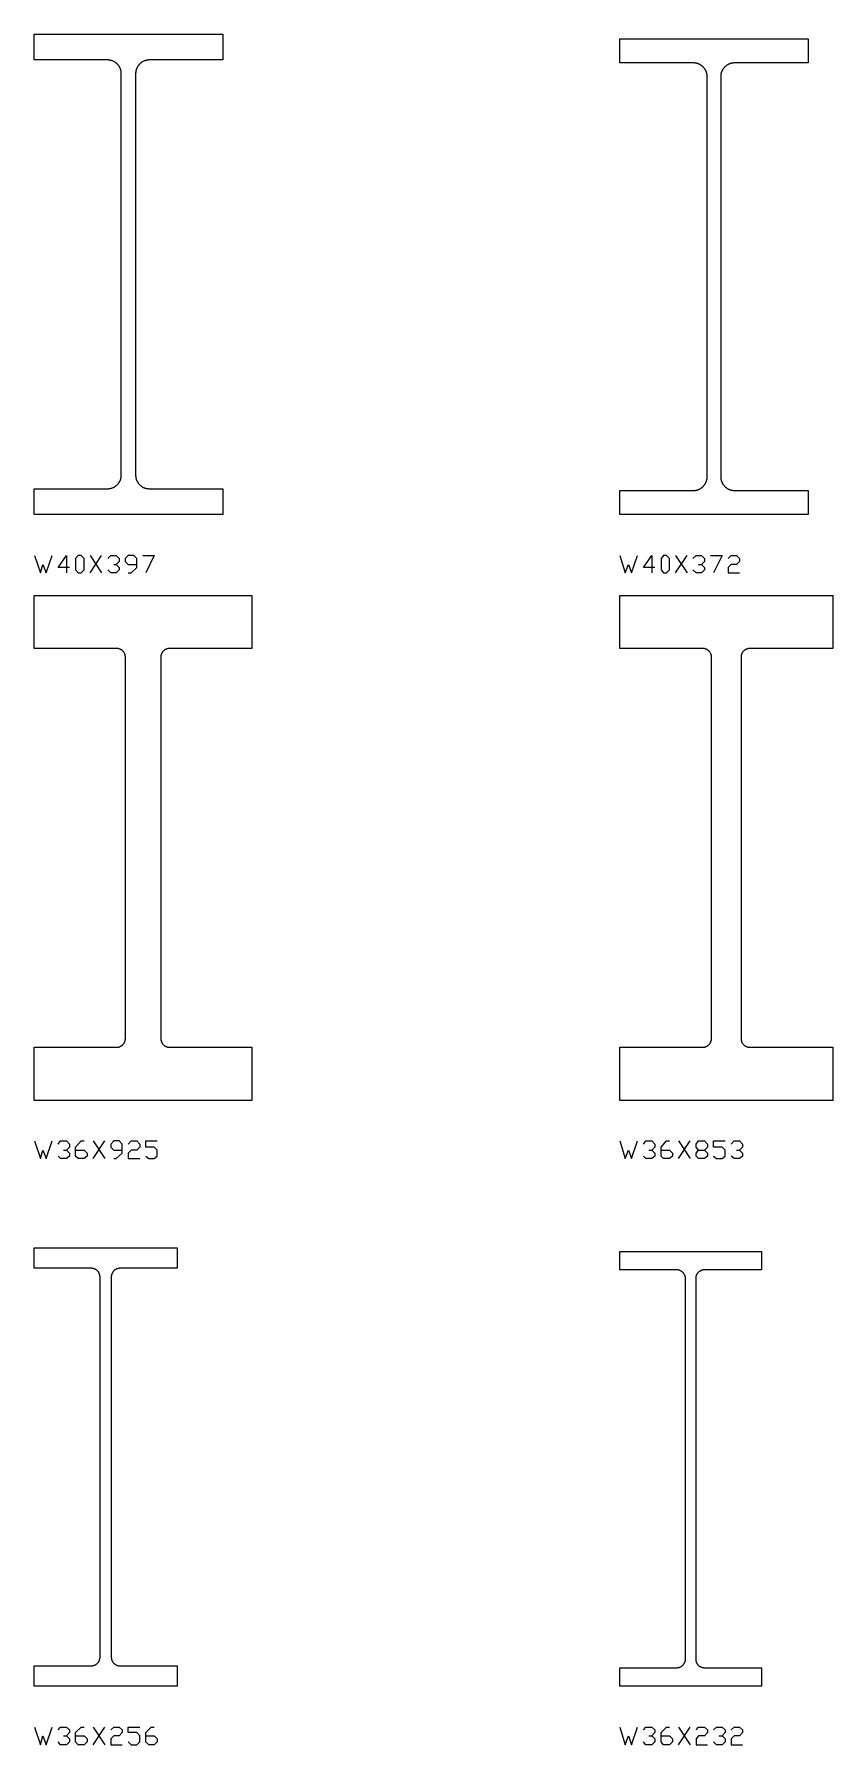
# Model space of a CAD drawing. Header units: inches. Extents: x 0 to 967, y -705 to 45.
# Drawn here: x 500 to 568.2, y -105 to 41 of the extents above; entities that cross this region are included whole.
import ezdxf

# ---------------------------------------------------------------- set-up
doc = ezdxf.new("R2010")
doc.units = ezdxf.units.IN
doc.header["$MEASUREMENT"] = 0
doc.layers.add('AISC_STEEL', color=7, linetype='Continuous')

msp = doc.modelspace()

# ---------------------------------------------------------------- linework, layer by layer
at = {"color": 3, "lineweight": 0}
for p, q in [((504.78, -4.98), (505.76, -3.49)), ((504.78, -3.49), (505.76, -4.98)), ((554.77, -4.98), (555.75, -3.49)), ((554.77, -3.49), (555.75, -4.98)), ((505.04, -54.97), (506.02, -53.47)), ((505.04, -53.47), (506.02, -54.97)), ((555.02, -54.97), (556.01, -53.47)), ((555.02, -53.47), (556.01, -54.97)), ((556.73, -54.25), (557.24, -54.25)), ((505.04, -105.01), (506.02, -103.51)), ((505.04, -103.51), (506.02, -105.01)), ((555.02, -105.01), (556.01, -103.51)), ((555.02, -103.51), (556.01, -105.01))]:
    msp.add_line(p, q, dxfattribs=at)
for points in [[(500.03, -3.49), (500.55, -4.98), (500.75, -4.26), (501.01, -4.98), (501.53, -3.49)], [(503.02, -4.52), (502.04, -4.52), (502.77, -3.49), (502.77, -4.98)], [(506.28, -3.74), (506.54, -3.49), (507, -3.49), (507.26, -3.74), (507.26, -4), (507, -4.26)], [(506.79, -4.26), (507, -4.26), (507.26, -4.52), (507.26, -4.73), (507, -4.98), (506.54, -4.98), (506.28, -4.73)], [(508.03, -4.98), (508.29, -4.98), (508.76, -4.52), (508.76, -3.74), (508.5, -3.49), (508.03, -3.49), (507.78, -3.74), (507.78, -4), (508.03, -4.26), (508.76, -4.26)], [(509.27, -3.49), (510.25, -3.49), (509.53, -4.98)], [(550.02, -3.49), (550.48, -4.98), (550.74, -4.26), (551, -4.98), (551.51, -3.49)], [(553.01, -4.52), (552.03, -4.52), (552.75, -3.49), (552.75, -4.98)], [(556.26, -3.74), (556.52, -3.49), (556.99, -3.49), (557.24, -3.74), (557.24, -4), (556.99, -4.26)], [(556.73, -4.26), (556.99, -4.26), (557.24, -4.52), (557.24, -4.73), (556.99, -4.98), (556.52, -4.98), (556.26, -4.73)], [(557.76, -3.49), (558.74, -3.49), (558.02, -4.98)], [(559.26, -3.74), (559.52, -3.49), (559.98, -3.49), (560.24, -3.74), (560.24, -4), (559.98, -4.26), (559.52, -4.26), (559.26, -4.52), (559.26, -4.98), (560.24, -4.98)], [(500.03, -53.47), (500.55, -54.97), (500.75, -54.25), (501.01, -54.97), (501.53, -53.47)], [(502.04, -53.73), (502.25, -53.47), (502.77, -53.47), (503.02, -53.73), (503.02, -53.99), (502.77, -54.25)], [(503.54, -54.25), (504.26, -54.25), (504.52, -54.51), (504.52, -54.76), (504.26, -54.97), (503.75, -54.97), (503.54, -54.76), (503.54, -53.99), (504.01, -53.47), (504.26, -53.47)], [(506.79, -54.97), (507, -54.97), (507.52, -54.51), (507.52, -53.73), (507.26, -53.47), (506.79, -53.47), (506.54, -53.73), (506.54, -53.99), (506.79, -54.25), (507.52, -54.25)], [(508.03, -53.73), (508.29, -53.47), (508.76, -53.47), (509.01, -53.73), (509.01, -53.99), (508.76, -54.25), (508.29, -54.25), (508.03, -54.51), (508.03, -54.97), (509.01, -54.97)], [(509.53, -54.76), (509.79, -54.97), (510.25, -54.97), (510.51, -54.76), (510.51, -54.25), (510.25, -53.99), (509.53, -53.99), (509.53, -53.47), (510.51, -53.47)], [(550.02, -53.47), (550.48, -54.97), (550.74, -54.25), (551, -54.97), (551.51, -53.47)], [(552.03, -53.73), (552.24, -53.47), (552.75, -53.47), (553.01, -53.73), (553.01, -53.99), (552.75, -54.25)], [(553.53, -54.25), (554.25, -54.25), (554.51, -54.51), (554.51, -54.76), (554.25, -54.97), (553.73, -54.97), (553.53, -54.76), (553.53, -53.99), (553.99, -53.47), (554.25, -53.47)], [(558.02, -54.76), (558.28, -54.97), (558.74, -54.97), (559, -54.76), (559, -54.25), (558.74, -53.99), (558.02, -53.99), (558.02, -53.47), (559, -53.47)], [(559.52, -53.73), (559.78, -53.47), (560.24, -53.47), (560.5, -53.73), (560.5, -53.99), (560.24, -54.25)], [(502.51, -54.25), (502.77, -54.25), (503.02, -54.51), (503.02, -54.76), (502.77, -54.97), (502.25, -54.97), (502.04, -54.76)], [(552.49, -54.25), (552.75, -54.25), (553.01, -54.51), (553.01, -54.76), (552.75, -54.97), (552.24, -54.97), (552.03, -54.76)], [(559.98, -54.25), (560.24, -54.25), (560.5, -54.51), (560.5, -54.76), (560.24, -54.97), (559.78, -54.97), (559.52, -54.76)], [(500.03, -103.51), (500.55, -105.01), (500.75, -104.23), (501.01, -105.01), (501.53, -103.51)], [(502.04, -103.72), (502.25, -103.51), (502.77, -103.51), (503.02, -103.72), (503.02, -103.97), (502.77, -104.23)], [(503.54, -104.23), (504.26, -104.23), (504.52, -104.49), (504.52, -104.75), (504.26, -105.01), (503.75, -105.01), (503.54, -104.75), (503.54, -103.97), (504.01, -103.51), (504.26, -103.51)], [(506.54, -103.72), (506.79, -103.51), (507.26, -103.51), (507.52, -103.72), (507.52, -103.97), (507.26, -104.23), (506.79, -104.23), (506.54, -104.49), (506.54, -105.01), (507.52, -105.01)], [(508.03, -104.75), (508.29, -105.01), (508.76, -105.01), (509.01, -104.75), (509.01, -104.23), (508.76, -103.97), (508.03, -103.97), (508.03, -103.51), (509.01, -103.51)], [(509.53, -104.23), (510.25, -104.23), (510.51, -104.49), (510.51, -104.75), (510.25, -105.01), (509.79, -105.01), (509.53, -104.75), (509.53, -103.97), (510, -103.51), (510.25, -103.51)], [(550.02, -103.51), (550.48, -105.01), (550.74, -104.23), (551, -105.01), (551.51, -103.51)], [(552.03, -103.72), (552.24, -103.51), (552.75, -103.51), (553.01, -103.72), (553.01, -103.97), (552.75, -104.23)], [(553.53, -104.23), (554.25, -104.23), (554.51, -104.49), (554.51, -104.75), (554.25, -105.01), (553.73, -105.01), (553.53, -104.75), (553.53, -103.97), (553.99, -103.51), (554.25, -103.51)], [(556.52, -103.72), (556.73, -103.51), (557.24, -103.51), (557.5, -103.72), (557.5, -103.97), (557.24, -104.23), (556.73, -104.23), (556.52, -104.49), (556.52, -105.01), (557.5, -105.01)], [(558.02, -103.72), (558.28, -103.51), (558.74, -103.51), (559, -103.72), (559, -103.97), (558.74, -104.23)], [(559.52, -103.72), (559.78, -103.51), (560.24, -103.51), (560.5, -103.72), (560.5, -103.97), (560.24, -104.23), (559.78, -104.23), (559.52, -104.49), (559.52, -105.01), (560.5, -105.01)], [(502.51, -104.23), (502.77, -104.23), (503.02, -104.49), (503.02, -104.75), (502.77, -105.01), (502.25, -105.01), (502.04, -104.75)], [(552.49, -104.23), (552.75, -104.23), (553.01, -104.49), (553.01, -104.75), (552.75, -105.01), (552.24, -105.01), (552.03, -104.75)], [(558.48, -104.23), (558.74, -104.23), (559, -104.49), (559, -104.75), (558.74, -105.01), (558.28, -105.01), (558.02, -104.75)]]:
    msp.add_lwpolyline(points, dxfattribs=at)
for points in [[(503.75, -4.98), (503.75, -4.98), (504.01, -4.98), (504.26, -4.73), (504.26, -3.74), (504.01, -3.49), (503.75, -3.49), (503.54, -3.74), (503.54, -4.73)], [(553.73, -4.98), (553.73, -4.98), (553.99, -4.98), (554.25, -4.73), (554.25, -3.74), (553.99, -3.49), (553.73, -3.49), (553.53, -3.74), (553.53, -4.73)], [(557.24, -54.25), (557.5, -54.51), (557.5, -54.76), (557.24, -54.97), (556.73, -54.97), (556.52, -54.76), (556.52, -54.51), (556.73, -54.25), (556.52, -53.99), (556.52, -53.73), (556.73, -53.47), (557.24, -53.47), (557.5, -53.73), (557.5, -53.99)]]:
    msp.add_lwpolyline(points, close=True, dxfattribs=at)
at = {"layer": 'AISC_STEEL'}
for points in [[(516.1, 41), (516.1, 38.8), (509.84, 38.8), (509.81, 38.8), (509.78, 38.8), (509.75, 38.8), (509.72, 38.79), (509.69, 38.79), (509.66, 38.79), (509.63, 38.78), (509.6, 38.78), (509.57, 38.77), (509.54, 38.76), (509.52, 38.75), (509.49, 38.75), (509.46, 38.74), (509.43, 38.73), (509.4, 38.72), (509.37, 38.7), (509.35, 38.69), (509.32, 38.68), (509.29, 38.67), (509.27, 38.65), (509.24, 38.64), (509.22, 38.62), (509.19, 38.61), (509.17, 38.59), (509.14, 38.57), (509.12, 38.55), (509.09, 38.53), (509.07, 38.52), (509.05, 38.5), (509.03, 38.48), (509.01, 38.45), (508.98, 38.43), (508.96, 38.41), (508.94, 38.39), (508.93, 38.37), (508.91, 38.34), (508.89, 38.32), (508.87, 38.29), (508.85, 38.27), (508.84, 38.24), (508.82, 38.22), (508.81, 38.19), (508.79, 38.17), (508.78, 38.14), (508.77, 38.11), (508.76, 38.09), (508.74, 38.06), (508.73, 38.03), (508.72, 38), (508.71, 37.97), (508.71, 37.94), (508.7, 37.92), (508.69, 37.89), (508.68, 37.86), (508.68, 37.83), (508.67, 37.8), (508.67, 37.77), (508.67, 37.74), (508.66, 37.71), (508.66, 37.68), (508.66, 37.65), (508.66, 37.62), (508.66, 3.38), (508.66, 3.35), (508.66, 3.32), (508.66, 3.29), (508.67, 3.26), (508.67, 3.23), (508.67, 3.2), (508.68, 3.17), (508.68, 3.14), (508.69, 3.11), (508.7, 3.08), (508.71, 3.06), (508.71, 3.03), (508.72, 3), (508.73, 2.97), (508.74, 2.94), (508.76, 2.91), (508.77, 2.89), (508.78, 2.86), (508.79, 2.83), (508.81, 2.81), (508.82, 2.78), (508.84, 2.76), (508.85, 2.73), (508.87, 2.71), (508.89, 2.68), (508.91, 2.66), (508.93, 2.63), (508.94, 2.61), (508.96, 2.59), (508.98, 2.57), (509.01, 2.55), (509.03, 2.52), (509.05, 2.5), (509.07, 2.48), (509.09, 2.47), (509.12, 2.45), (509.14, 2.43), (509.17, 2.41), (509.19, 2.39), (509.22, 2.38), (509.24, 2.36), (509.27, 2.35), (509.29, 2.33), (509.32, 2.32), (509.35, 2.31), (509.37, 2.3), (509.4, 2.28), (509.43, 2.27), (509.46, 2.26), (509.49, 2.25), (509.52, 2.25), (509.54, 2.24), (509.57, 2.23), (509.6, 2.22), (509.63, 2.22), (509.66, 2.21), (509.69, 2.21), (509.72, 2.21), (509.75, 2.2), (509.78, 2.2), (509.81, 2.2), (509.84, 2.2), (516.1, 2.2), (516.1, 0), (508.05, 0), (500, 0), (500, 2.2), (506.26, 2.2), (506.29, 2.2), (506.32, 2.2), (506.35, 2.2), (506.38, 2.21), (506.41, 2.21), (506.44, 2.21), (506.47, 2.22), (506.5, 2.22), (506.53, 2.23), (506.56, 2.24), (506.58, 2.25), (506.61, 2.25), (506.64, 2.26), (506.67, 2.27), (506.7, 2.28), (506.73, 2.3), (506.75, 2.31), (506.78, 2.32), (506.81, 2.33), (506.83, 2.35), (506.86, 2.36), (506.88, 2.38), (506.91, 2.39), (506.93, 2.41), (506.96, 2.43), (506.98, 2.45), (507.01, 2.47), (507.03, 2.48), (507.05, 2.5), (507.07, 2.52), (507.09, 2.55), (507.12, 2.57), (507.14, 2.59), (507.16, 2.61), (507.17, 2.63), (507.19, 2.66), (507.21, 2.68), (507.23, 2.71), (507.25, 2.73), (507.26, 2.76), (507.28, 2.78), (507.29, 2.81), (507.31, 2.83), (507.32, 2.86), (507.33, 2.89), (507.34, 2.91), (507.36, 2.94), (507.37, 2.97), (507.38, 3), (507.39, 3.03), (507.39, 3.06), (507.4, 3.08), (507.41, 3.11), (507.42, 3.14), (507.42, 3.17), (507.43, 3.2), (507.43, 3.23), (507.43, 3.26), (507.44, 3.29), (507.44, 3.32), (507.44, 3.35), (507.44, 3.38), (507.44, 37.62), (507.44, 37.65), (507.44, 37.68), (507.44, 37.71), (507.43, 37.74), (507.43, 37.77), (507.43, 37.8), (507.42, 37.83), (507.42, 37.86), (507.41, 37.89), (507.4, 37.92), (507.39, 37.94), (507.39, 37.97), (507.38, 38), (507.37, 38.03), (507.36, 38.06), (507.34, 38.09), (507.33, 38.11), (507.32, 38.14), (507.31, 38.17), (507.29, 38.19), (507.28, 38.22), (507.26, 38.24), (507.25, 38.27), (507.23, 38.29), (507.21, 38.32), (507.19, 38.34), (507.17, 38.37), (507.16, 38.39), (507.14, 38.41), (507.12, 38.43), (507.09, 38.45), (507.07, 38.48), (507.05, 38.5), (507.03, 38.52), (507.01, 38.53), (506.98, 38.55), (506.96, 38.57), (506.93, 38.59), (506.91, 38.61), (506.88, 38.62), (506.86, 38.64), (506.83, 38.65), (506.81, 38.67), (506.78, 38.68), (506.75, 38.69), (506.73, 38.7), (506.7, 38.72), (506.67, 38.73), (506.64, 38.74), (506.61, 38.75), (506.58, 38.75), (506.56, 38.76), (506.53, 38.77), (506.5, 38.78), (506.47, 38.78), (506.44, 38.79), (506.41, 38.79), (506.38, 38.79), (506.35, 38.8), (506.32, 38.8), (506.29, 38.8), (506.26, 38.8), (500, 38.8), (500, 41), (508.05, 41)], [(566.1, 40.6), (566.1, 38.55), (559.81, 38.55), (559.78, 38.55), (559.75, 38.55), (559.72, 38.55), (559.69, 38.54), (559.66, 38.54), (559.63, 38.54), (559.6, 38.53), (559.57, 38.53), (559.54, 38.52), (559.51, 38.51), (559.49, 38.5), (559.46, 38.5), (559.43, 38.49), (559.4, 38.48), (559.37, 38.47), (559.34, 38.45), (559.32, 38.44), (559.29, 38.43), (559.26, 38.42), (559.24, 38.4), (559.21, 38.39), (559.19, 38.37), (559.16, 38.36), (559.14, 38.34), (559.11, 38.32), (559.09, 38.3), (559.06, 38.28), (559.04, 38.27), (559.02, 38.25), (559, 38.23), (558.98, 38.2), (558.95, 38.18), (558.93, 38.16), (558.91, 38.14), (558.9, 38.12), (558.88, 38.09), (558.86, 38.07), (558.84, 38.04), (558.82, 38.02), (558.81, 37.99), (558.79, 37.97), (558.78, 37.94), (558.76, 37.92), (558.75, 37.89), (558.74, 37.86), (558.73, 37.84), (558.71, 37.81), (558.7, 37.78), (558.69, 37.75), (558.68, 37.72), (558.68, 37.69), (558.67, 37.67), (558.66, 37.64), (558.65, 37.61), (558.65, 37.58), (558.64, 37.55), (558.64, 37.52), (558.64, 37.49), (558.63, 37.46), (558.63, 37.43), (558.63, 37.4), (558.63, 37.37), (558.63, 3.23), (558.63, 3.2), (558.63, 3.17), (558.63, 3.14), (558.64, 3.11), (558.64, 3.08), (558.64, 3.05), (558.65, 3.02), (558.65, 2.99), (558.66, 2.96), (558.67, 2.93), (558.68, 2.91), (558.68, 2.88), (558.69, 2.85), (558.7, 2.82), (558.71, 2.79), (558.73, 2.76), (558.74, 2.74), (558.75, 2.71), (558.76, 2.68), (558.78, 2.66), (558.79, 2.63), (558.81, 2.61), (558.82, 2.58), (558.84, 2.56), (558.86, 2.53), (558.88, 2.51), (558.9, 2.48), (558.91, 2.46), (558.93, 2.44), (558.95, 2.42), (558.98, 2.4), (559, 2.37), (559.02, 2.35), (559.04, 2.33), (559.06, 2.32), (559.09, 2.3), (559.11, 2.28), (559.14, 2.26), (559.16, 2.24), (559.19, 2.23), (559.21, 2.21), (559.24, 2.2), (559.26, 2.18), (559.29, 2.17), (559.32, 2.16), (559.34, 2.15), (559.37, 2.13), (559.4, 2.12), (559.43, 2.11), (559.46, 2.1), (559.49, 2.1), (559.51, 2.09), (559.54, 2.08), (559.57, 2.07), (559.6, 2.07), (559.63, 2.06), (559.66, 2.06), (559.69, 2.06), (559.72, 2.05), (559.75, 2.05), (559.78, 2.05), (559.81, 2.05), (566.1, 2.05), (566.1, 0), (558.05, 0), (550, 0), (550, 2.05), (556.29, 2.05), (556.32, 2.05), (556.35, 2.05), (556.38, 2.05), (556.41, 2.06), (556.44, 2.06), (556.47, 2.06), (556.5, 2.07), (556.53, 2.07), (556.56, 2.08), (556.59, 2.09), (556.61, 2.1), (556.64, 2.1), (556.67, 2.11), (556.7, 2.12), (556.73, 2.13), (556.76, 2.15), (556.78, 2.16), (556.81, 2.17), (556.84, 2.18), (556.86, 2.2), (556.89, 2.21), (556.91, 2.23), (556.94, 2.24), (556.96, 2.26), (556.99, 2.28), (557.01, 2.3), (557.04, 2.32), (557.06, 2.33), (557.08, 2.35), (557.1, 2.37), (557.12, 2.4), (557.15, 2.42), (557.17, 2.44), (557.19, 2.46), (557.2, 2.48), (557.22, 2.51), (557.24, 2.53), (557.26, 2.56), (557.28, 2.58), (557.29, 2.61), (557.31, 2.63), (557.32, 2.66), (557.34, 2.68), (557.35, 2.71), (557.36, 2.74), (557.37, 2.76), (557.39, 2.79), (557.4, 2.82), (557.41, 2.85), (557.42, 2.88), (557.42, 2.91), (557.43, 2.93), (557.44, 2.96), (557.45, 2.99), (557.45, 3.02), (557.46, 3.05), (557.46, 3.08), (557.46, 3.11), (557.47, 3.14), (557.47, 3.17), (557.47, 3.2), (557.47, 3.23), (557.47, 37.37), (557.47, 37.4), (557.47, 37.43), (557.47, 37.46), (557.46, 37.49), (557.46, 37.52), (557.46, 37.55), (557.45, 37.58), (557.45, 37.61), (557.44, 37.64), (557.43, 37.67), (557.42, 37.69), (557.42, 37.72), (557.41, 37.75), (557.4, 37.78), (557.39, 37.81), (557.37, 37.84), (557.36, 37.86), (557.35, 37.89), (557.34, 37.92), (557.32, 37.94), (557.31, 37.97), (557.29, 37.99), (557.28, 38.02), (557.26, 38.04), (557.24, 38.07), (557.22, 38.09), (557.2, 38.12), (557.19, 38.14), (557.17, 38.16), (557.15, 38.18), (557.12, 38.2), (557.1, 38.23), (557.08, 38.25), (557.06, 38.27), (557.04, 38.28), (557.01, 38.3), (556.99, 38.32), (556.96, 38.34), (556.94, 38.36), (556.91, 38.37), (556.89, 38.39), (556.86, 38.4), (556.84, 38.42), (556.81, 38.43), (556.78, 38.44), (556.76, 38.45), (556.73, 38.47), (556.7, 38.48), (556.67, 38.49), (556.64, 38.5), (556.61, 38.5), (556.59, 38.51), (556.56, 38.52), (556.53, 38.53), (556.5, 38.53), (556.47, 38.54), (556.44, 38.54), (556.41, 38.54), (556.38, 38.55), (556.35, 38.55), (556.32, 38.55), (556.29, 38.55), (550, 38.55), (550, 40.6), (558.05, 40.6)], [(518.6, -6.9), (518.6, -11.43), (511.56, -11.43), (511.53, -11.43), (511.5, -11.43), (511.47, -11.44), (511.44, -11.44), (511.41, -11.44), (511.38, -11.45), (511.36, -11.46), (511.33, -11.47), (511.3, -11.48), (511.27, -11.49), (511.25, -11.5), (511.22, -11.51), (511.19, -11.53), (511.17, -11.54), (511.14, -11.56), (511.12, -11.57), (511.1, -11.59), (511.07, -11.61), (511.05, -11.63), (511.03, -11.65), (511.01, -11.67), (510.99, -11.69), (510.97, -11.72), (510.95, -11.74), (510.94, -11.76), (510.92, -11.79), (510.91, -11.81), (510.89, -11.84), (510.88, -11.87), (510.87, -11.89), (510.86, -11.92), (510.85, -11.95), (510.84, -11.98), (510.83, -12), (510.82, -12.03), (510.82, -12.06), (510.82, -12.09), (510.81, -12.12), (510.81, -12.15), (510.81, -12.18), (510.81, -44.72), (510.81, -44.75), (510.81, -44.78), (510.82, -44.81), (510.82, -44.84), (510.82, -44.87), (510.83, -44.9), (510.84, -44.92), (510.85, -44.95), (510.86, -44.98), (510.87, -45.01), (510.88, -45.03), (510.89, -45.06), (510.91, -45.09), (510.92, -45.11), (510.94, -45.14), (510.95, -45.16), (510.97, -45.18), (510.99, -45.21), (511.01, -45.23), (511.03, -45.25), (511.05, -45.27), (511.07, -45.29), (511.1, -45.31), (511.12, -45.33), (511.14, -45.34), (511.17, -45.36), (511.19, -45.37), (511.22, -45.39), (511.25, -45.4), (511.27, -45.41), (511.3, -45.42), (511.33, -45.43), (511.36, -45.44), (511.38, -45.45), (511.41, -45.46), (511.44, -45.46), (511.47, -45.46), (511.5, -45.47), (511.53, -45.47), (511.56, -45.47), (518.6, -45.47), (518.6, -50), (509.3, -50), (500, -50), (500, -45.47), (507.04, -45.47), (507.07, -45.47), (507.1, -45.47), (507.13, -45.46), (507.16, -45.46), (507.19, -45.46), (507.22, -45.45), (507.24, -45.44), (507.27, -45.43), (507.3, -45.42), (507.33, -45.41), (507.35, -45.4), (507.38, -45.39), (507.41, -45.37), (507.43, -45.36), (507.46, -45.34), (507.48, -45.33), (507.5, -45.31), (507.53, -45.29), (507.55, -45.27), (507.57, -45.25), (507.59, -45.23), (507.61, -45.21), (507.63, -45.18), (507.65, -45.16), (507.66, -45.14), (507.68, -45.11), (507.69, -45.09), (507.71, -45.06), (507.72, -45.03), (507.73, -45.01), (507.74, -44.98), (507.75, -44.95), (507.76, -44.92), (507.77, -44.9), (507.78, -44.87), (507.78, -44.84), (507.78, -44.81), (507.79, -44.78), (507.79, -44.75), (507.79, -44.72), (507.79, -12.18), (507.79, -12.15), (507.79, -12.12), (507.78, -12.09), (507.78, -12.06), (507.78, -12.03), (507.77, -12), (507.76, -11.98), (507.75, -11.95), (507.74, -11.92), (507.73, -11.89), (507.72, -11.87), (507.71, -11.84), (507.69, -11.81), (507.68, -11.79), (507.66, -11.76), (507.65, -11.74), (507.63, -11.72), (507.61, -11.69), (507.59, -11.67), (507.57, -11.65), (507.55, -11.63), (507.53, -11.61), (507.5, -11.59), (507.48, -11.57), (507.46, -11.56), (507.43, -11.54), (507.41, -11.53), (507.38, -11.51), (507.35, -11.5), (507.33, -11.49), (507.3, -11.48), (507.27, -11.47), (507.24, -11.46), (507.22, -11.45), (507.19, -11.44), (507.16, -11.44), (507.13, -11.44), (507.1, -11.43), (507.07, -11.43), (507.04, -11.43), (500, -11.43), (500, -6.9), (509.3, -6.9)], [(568.2, -6.9), (568.2, -11.43), (561.11, -11.43), (561.08, -11.43), (561.05, -11.43), (561.02, -11.44), (560.99, -11.44), (560.96, -11.44), (560.93, -11.45), (560.91, -11.46), (560.88, -11.47), (560.85, -11.48), (560.82, -11.49), (560.8, -11.5), (560.77, -11.51), (560.74, -11.53), (560.72, -11.54), (560.69, -11.56), (560.67, -11.57), (560.65, -11.59), (560.62, -11.61), (560.6, -11.63), (560.58, -11.65), (560.56, -11.67), (560.54, -11.69), (560.52, -11.72), (560.5, -11.74), (560.49, -11.76), (560.47, -11.79), (560.46, -11.81), (560.44, -11.84), (560.43, -11.87), (560.42, -11.89), (560.41, -11.92), (560.4, -11.95), (560.39, -11.98), (560.38, -12), (560.37, -12.03), (560.37, -12.06), (560.37, -12.09), (560.36, -12.12), (560.36, -12.15), (560.36, -12.18), (560.36, -44.72), (560.36, -44.75), (560.36, -44.78), (560.37, -44.81), (560.37, -44.84), (560.37, -44.87), (560.38, -44.9), (560.39, -44.92), (560.4, -44.95), (560.41, -44.98), (560.42, -45.01), (560.43, -45.03), (560.44, -45.06), (560.46, -45.09), (560.47, -45.11), (560.49, -45.14), (560.5, -45.16), (560.52, -45.18), (560.54, -45.21), (560.56, -45.23), (560.58, -45.25), (560.6, -45.27), (560.62, -45.29), (560.65, -45.31), (560.67, -45.33), (560.69, -45.34), (560.72, -45.36), (560.74, -45.37), (560.77, -45.39), (560.8, -45.4), (560.82, -45.41), (560.85, -45.42), (560.88, -45.43), (560.91, -45.44), (560.93, -45.45), (560.96, -45.46), (560.99, -45.46), (561.02, -45.46), (561.05, -45.47), (561.08, -45.47), (561.11, -45.47), (568.2, -45.47), (568.2, -50), (559.1, -50), (550, -50), (550, -45.47), (557.09, -45.47), (557.12, -45.47), (557.15, -45.47), (557.18, -45.46), (557.21, -45.46), (557.24, -45.46), (557.27, -45.45), (557.29, -45.44), (557.32, -45.43), (557.35, -45.42), (557.38, -45.41), (557.4, -45.4), (557.43, -45.39), (557.46, -45.37), (557.48, -45.36), (557.51, -45.34), (557.53, -45.33), (557.55, -45.31), (557.58, -45.29), (557.6, -45.27), (557.62, -45.25), (557.64, -45.23), (557.66, -45.21), (557.68, -45.18), (557.7, -45.16), (557.71, -45.14), (557.73, -45.11), (557.74, -45.09), (557.76, -45.06), (557.77, -45.03), (557.78, -45.01), (557.79, -44.98), (557.8, -44.95), (557.81, -44.92), (557.82, -44.9), (557.83, -44.87), (557.83, -44.84), (557.83, -44.81), (557.84, -44.78), (557.84, -44.75), (557.84, -44.72), (557.84, -12.18), (557.84, -12.15), (557.84, -12.12), (557.83, -12.09), (557.83, -12.06), (557.83, -12.03), (557.82, -12), (557.81, -11.98), (557.8, -11.95), (557.79, -11.92), (557.78, -11.89), (557.77, -11.87), (557.76, -11.84), (557.74, -11.81), (557.73, -11.79), (557.71, -11.76), (557.7, -11.74), (557.68, -11.72), (557.66, -11.69), (557.64, -11.67), (557.62, -11.65), (557.6, -11.63), (557.58, -11.61), (557.55, -11.59), (557.53, -11.57), (557.51, -11.56), (557.48, -11.54), (557.46, -11.53), (557.43, -11.51), (557.4, -11.5), (557.38, -11.49), (557.35, -11.48), (557.32, -11.47), (557.29, -11.46), (557.27, -11.45), (557.24, -11.44), (557.21, -11.44), (557.18, -11.44), (557.15, -11.43), (557.12, -11.43), (557.09, -11.43), (550, -11.43), (550, -6.9), (559.1, -6.9)], [(512.2, -62.6), (512.2, -64.33), (507.33, -64.33), (507.3, -64.33), (507.27, -64.33), (507.24, -64.34), (507.21, -64.34), (507.18, -64.34), (507.15, -64.35), (507.13, -64.36), (507.1, -64.37), (507.07, -64.38), (507.04, -64.39), (507.02, -64.4), (506.99, -64.41), (506.96, -64.43), (506.94, -64.44), (506.91, -64.46), (506.89, -64.47), (506.87, -64.49), (506.84, -64.51), (506.82, -64.53), (506.8, -64.55), (506.78, -64.57), (506.76, -64.59), (506.74, -64.62), (506.72, -64.64), (506.71, -64.66), (506.69, -64.69), (506.68, -64.71), (506.66, -64.74), (506.65, -64.77), (506.64, -64.79), (506.63, -64.82), (506.62, -64.85), (506.61, -64.88), (506.6, -64.9), (506.59, -64.93), (506.59, -64.96), (506.59, -64.99), (506.58, -65.02), (506.58, -65.05), (506.58, -65.08), (506.58, -97.52), (506.58, -97.55), (506.58, -97.58), (506.59, -97.61), (506.59, -97.64), (506.59, -97.67), (506.6, -97.7), (506.61, -97.72), (506.62, -97.75), (506.63, -97.78), (506.64, -97.81), (506.65, -97.83), (506.66, -97.86), (506.68, -97.89), (506.69, -97.91), (506.71, -97.94), (506.72, -97.96), (506.74, -97.98), (506.76, -98.01), (506.78, -98.03), (506.8, -98.05), (506.82, -98.07), (506.84, -98.09), (506.87, -98.11), (506.89, -98.13), (506.91, -98.14), (506.94, -98.16), (506.96, -98.17), (506.99, -98.19), (507.02, -98.2), (507.04, -98.21), (507.07, -98.22), (507.1, -98.23), (507.13, -98.24), (507.15, -98.25), (507.18, -98.26), (507.21, -98.26), (507.24, -98.26), (507.27, -98.27), (507.3, -98.27), (507.33, -98.27), (512.2, -98.27), (512.2, -100), (506.1, -100), (500, -100), (500, -98.27), (504.87, -98.27), (504.9, -98.27), (504.93, -98.27), (504.96, -98.26), (504.99, -98.26), (505.02, -98.26), (505.05, -98.25), (505.07, -98.24), (505.1, -98.23), (505.13, -98.22), (505.16, -98.21), (505.18, -98.2), (505.21, -98.19), (505.24, -98.17), (505.26, -98.16), (505.29, -98.14), (505.31, -98.13), (505.33, -98.11), (505.36, -98.09), (505.38, -98.07), (505.4, -98.05), (505.42, -98.03), (505.44, -98.01), (505.46, -97.98), (505.48, -97.96), (505.49, -97.94), (505.51, -97.91), (505.52, -97.89), (505.54, -97.86), (505.55, -97.83), (505.56, -97.81), (505.57, -97.78), (505.58, -97.75), (505.59, -97.72), (505.6, -97.7), (505.61, -97.67), (505.61, -97.64), (505.61, -97.61), (505.62, -97.58), (505.62, -97.55), (505.62, -97.52), (505.62, -65.08), (505.62, -65.05), (505.62, -65.02), (505.61, -64.99), (505.61, -64.96), (505.61, -64.93), (505.6, -64.9), (505.59, -64.88), (505.58, -64.85), (505.57, -64.82), (505.56, -64.79), (505.55, -64.77), (505.54, -64.74), (505.52, -64.71), (505.51, -64.69), (505.49, -64.66), (505.48, -64.64), (505.46, -64.62), (505.44, -64.59), (505.42, -64.57), (505.4, -64.55), (505.38, -64.53), (505.36, -64.51), (505.33, -64.49), (505.31, -64.47), (505.29, -64.46), (505.26, -64.44), (505.24, -64.43), (505.21, -64.41), (505.18, -64.4), (505.16, -64.39), (505.13, -64.38), (505.1, -64.37), (505.07, -64.36), (505.05, -64.35), (505.02, -64.34), (504.99, -64.34), (504.96, -64.34), (504.93, -64.33), (504.9, -64.33), (504.87, -64.33), (500, -64.33), (500, -62.6), (506.1, -62.6)], [(562.1, -62.9), (562.1, -64.47), (557.24, -64.47), (557.21, -64.47), (557.18, -64.47), (557.15, -64.48), (557.12, -64.48), (557.09, -64.48), (557.06, -64.49), (557.03, -64.5), (557, -64.51), (556.98, -64.52), (556.95, -64.53), (556.92, -64.54), (556.89, -64.55), (556.87, -64.57), (556.84, -64.58), (556.82, -64.6), (556.79, -64.61), (556.77, -64.63), (556.75, -64.65), (556.73, -64.67), (556.7, -64.69), (556.68, -64.71), (556.66, -64.73), (556.65, -64.76), (556.63, -64.78), (556.61, -64.8), (556.6, -64.83), (556.58, -64.85), (556.57, -64.88), (556.55, -64.91), (556.54, -64.93), (556.53, -64.96), (556.52, -64.99), (556.51, -65.02), (556.51, -65.04), (556.5, -65.07), (556.49, -65.1), (556.49, -65.13), (556.49, -65.16), (556.49, -65.19), (556.49, -65.22), (556.49, -97.68), (556.49, -97.71), (556.49, -97.74), (556.49, -97.77), (556.49, -97.8), (556.5, -97.83), (556.51, -97.86), (556.51, -97.88), (556.52, -97.91), (556.53, -97.94), (556.54, -97.97), (556.55, -97.99), (556.57, -98.02), (556.58, -98.05), (556.6, -98.07), (556.61, -98.1), (556.63, -98.12), (556.65, -98.14), (556.66, -98.17), (556.68, -98.19), (556.7, -98.21), (556.73, -98.23), (556.75, -98.25), (556.77, -98.27), (556.79, -98.29), (556.82, -98.3), (556.84, -98.32), (556.87, -98.33), (556.89, -98.35), (556.92, -98.36), (556.95, -98.37), (556.98, -98.38), (557, -98.39), (557.03, -98.4), (557.06, -98.41), (557.09, -98.42), (557.12, -98.42), (557.15, -98.42), (557.18, -98.43), (557.21, -98.43), (557.24, -98.43), (562.1, -98.43), (562.1, -100), (556.05, -100), (550, -100), (550, -98.43), (554.87, -98.43), (554.89, -98.43), (554.92, -98.43), (554.95, -98.42), (554.98, -98.42), (555.01, -98.42), (555.04, -98.41), (555.07, -98.4), (555.1, -98.39), (555.12, -98.38), (555.15, -98.37), (555.18, -98.36), (555.21, -98.35), (555.23, -98.33), (555.26, -98.32), (555.28, -98.3), (555.31, -98.29), (555.33, -98.27), (555.35, -98.25), (555.37, -98.23), (555.4, -98.21), (555.42, -98.19), (555.44, -98.17), (555.45, -98.14), (555.47, -98.12), (555.49, -98.1), (555.5, -98.07), (555.52, -98.05), (555.53, -98.02), (555.55, -97.99), (555.56, -97.97), (555.57, -97.94), (555.58, -97.91), (555.59, -97.88), (555.59, -97.86), (555.6, -97.83), (555.61, -97.8), (555.61, -97.77), (555.61, -97.74), (555.61, -97.71), (555.62, -97.68), (555.62, -65.22), (555.61, -65.19), (555.61, -65.16), (555.61, -65.13), (555.61, -65.1), (555.6, -65.07), (555.59, -65.04), (555.59, -65.02), (555.58, -64.99), (555.57, -64.96), (555.56, -64.93), (555.55, -64.91), (555.53, -64.88), (555.52, -64.85), (555.5, -64.83), (555.49, -64.8), (555.47, -64.78), (555.45, -64.76), (555.44, -64.73), (555.42, -64.71), (555.4, -64.69), (555.37, -64.67), (555.35, -64.65), (555.33, -64.63), (555.31, -64.61), (555.28, -64.6), (555.26, -64.58), (555.23, -64.57), (555.21, -64.55), (555.18, -64.54), (555.15, -64.53), (555.12, -64.52), (555.1, -64.51), (555.07, -64.5), (555.04, -64.49), (555.01, -64.48), (554.98, -64.48), (554.95, -64.48), (554.92, -64.47), (554.89, -64.47), (554.87, -64.47), (550, -64.47), (550, -62.9), (556.05, -62.9)]]:
    msp.add_lwpolyline(points, close=True, dxfattribs=at)

doc.saveas('drawing.dxf')
